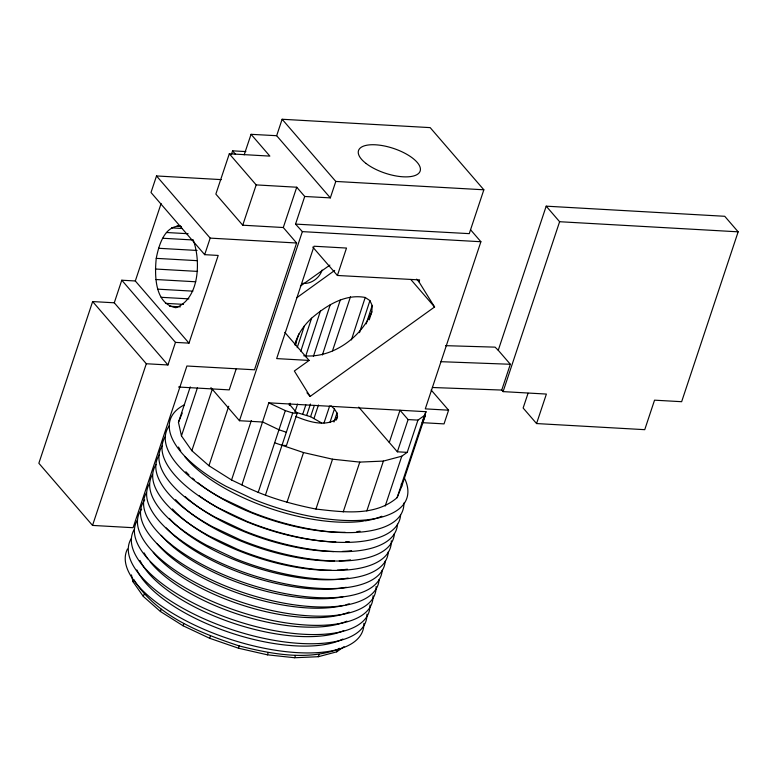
<?xml version="1.0" encoding="UTF-8"?>
<svg xmlns="http://www.w3.org/2000/svg" width="777" height="777" viewBox="0 0 777 777"><rect width="100%" height="100%" fill="white"/><g stroke="black" fill="none" stroke-linecap="round" stroke-linejoin="round"><path stroke-width="1.17" d="M369.23 319.833L371.833 311.849L372.183 305.516L369.92 300.602L365.209 297.465C344.988 293.589 326.321 305.682 311.577 318.201C303.904 325.417 297.552 334.168 294.901 344.493M193.22 239.986C200.855 260.392 199.747 298.708 175.884 307.721C154.623 303.914 154.516 275.272 156.245 258.362C158.741 245.581 164.365 225.34 180.653 226.126M295.513 345.561L295.979 341.181M422.338 422.669L425.99 411.703L268.803 402.826L241.89 484.916C265.161 496.736 290.443 503.962 315.948 509.061C342.832 512.072 374.902 516.822 397.115 497.649L401.728 486.285L425.398 415.151L422.338 422.669L444.036 423.892L448.591 410.188L431.138 389.996M322.387 354.992L340.248 300.087M351.408 339.908L365.209 297.465M359.498 332.643L369.92 300.602M366.21 323.873L372.183 305.516M295.173 345.299L298.922 333.838M300.816 351.175L311.577 318.201M305.526 356.711L320.445 310.965M313.384 356.478L330.225 304.788M297.202 347.669L304.419 325.806M258.168 492.511L285.324 410.596L268.803 402.826M114.277 302.797L121.785 280.215L175.466 342.385L167.949 364.967L114.277 302.797L92.638 301.573L38.85 463.257L92.531 525.417L133.1 527.709L186.898 366.006L254.497 369.794L296.61 243.007L283.294 227.525L242.735 225.204L215.851 194.095L229.312 153.788L269.872 156.109L251.058 134.324L244.172 154.846M92.531 525.417L146.309 363.743L92.638 301.573M231.459 154.273L232.605 150.835L245.872 151.583M241.89 484.916L231.556 479.992L208.935 465.724L191.841 450.689L181.449 435.887L178.457 422.348L190.248 386.888M282.129 119.26L335.8 181.439L330.332 197.882L276.661 135.703L282.129 119.26L430.167 127.622L483.848 189.792L469.259 233.644L295.542 224.106L304.72 196.474L296.736 187.228L256.177 184.897L229.312 153.788M344.036 646.658L336.713 651.835L318.317 656.711L294.697 657.74L267.453 654.836L238.461 648.203L209.673 638.286L183.061 625.767L160.441 611.509L143.347 596.464L132.954 581.672L133.702 579.399C156.682 616.093 199.874 632.886 239.209 645.93C271.027 653.933 305.536 660.625 337.461 649.572L339.296 648.271M181.449 435.887L197.426 387.84M143.347 596.464L144.104 594.201M191.841 450.689L212.393 388.908M236.101 369.192L229.225 389.879L178.496 387.024M160.441 611.509L161.189 609.236M208.935 465.724L228.72 406.235M286.334 432.245L278.933 429.759L262.772 422.028L239.452 420.716L302.35 231.624L295.542 224.106M183.061 625.767L183.809 623.504M231.556 479.992L251.34 420.503M209.673 638.286L210.421 636.023M289.335 405.429L290.093 403.176M306.964 392.783L310.13 396.435L434.576 306.993L418.968 281.837L419.609 279.905L337.403 275.476L346.503 248.057L314.044 246.231L276.661 358.595L309.12 360.431L284.8 332.362M265.433 495.085L292.715 413.043L297.173 413.296L286.451 445.542L281.993 445.289L274.631 442.793M297.572 404.098L294.939 411.995L310.586 416.715L321.697 422.989M302.826 413.927L305.827 404.895M306.701 415.326L310.46 404.04M310.586 416.715L314.335 405.439M332.498 350.845L350.485 296.765M313.957 418.541L318.463 405.002M238.461 648.203L239.209 645.93M286.946 502.418L303.535 452.564L332.537 459.197L359.78 462.101L383.391 461.082L401.787 456.196L407.216 452.36L417.948 420.114L424.427 415.54L425.99 411.703M324.009 422.97L329.642 406.041M329.914 422.542L334.421 409.003L330.895 405.73M333.974 422.008L336.985 412.985L334.421 409.003M336.392 419.978L337.519 416.589L336.985 412.985M267.453 654.836L268.211 652.573M315.948 509.061L332.537 459.197M294.697 657.74L295.454 655.477M343.191 511.965L359.78 462.101M407.216 452.36L397.358 451.806L389.287 442.482L400 410.237L408.1 419.57L417.948 420.114M318.317 656.711L319.065 654.448M366.812 510.936L383.391 461.082M336.713 651.835L337.461 649.572M385.198 506.06L401.787 456.196M470.59 229.798L480.895 241.734L425.291 408.867L448.591 410.188M397.115 497.649L424.427 415.54M536.557 423.562L546.386 394.065L503.088 391.618L501.748 390.064L510.334 364.267L498.251 350.272L546.192 206.167L724.737 216.288L738.15 231.828L681.643 401.699L654.545 400.174L644.745 429.671L536.557 423.562L523.135 408.022L528.049 393.269M503.088 391.618L559.615 221.717L546.192 206.167M221.338 179.623L156.517 175.952L151 192.502L204.681 254.662L218.201 255.439L188.996 343.133L175.466 342.385M188.996 343.133L135.315 280.973L161.111 203.525M204.681 254.662L210.188 238.121L156.517 175.952M242.735 225.204L256.177 184.897M283.294 227.525L296.736 187.228M397.358 451.806L408.1 419.57M371.833 311.849C361.218 337.577 332.032 358.576 303.739 355.759M178.457 422.348L182.236 413.053M337.519 416.589L335.994 419.57C323.795 426.913 307.847 421.377 295.61 416.414M296.503 297.931L334.693 270.435M309.12 360.431L294.347 370.998L310.13 396.435M300.378 286.111L329.885 265.103M445.493 345.658L495.066 347.144L498.251 350.272M440.986 361.693L510.334 364.267M432.4 387.5L501.748 390.064M251.058 134.324L276.661 135.703M304.72 196.474L330.332 197.882M121.785 280.215L135.315 280.973M335.8 181.439L483.848 189.792M559.615 221.717L738.15 231.828M302.35 231.624L480.895 241.734M171.562 227.884L182.41 228.496M166.414 232.498L188.121 233.722M210.188 238.121L296.61 243.007M162.723 238.257L192.871 239.967M158.489 248.271L197.076 250.456M156.245 258.362L197.251 260.674M155.381 269.017L197.581 271.406M155.944 279.526L195.746 281.779M157.916 289.17L192.89 291.152M161.14 297.3L188.879 298.863M165.423 303.341L183.508 304.361M169.512 306.235L180.371 306.847M146.309 363.743L167.949 364.967M177.03 225.922L181.381 226.583M285.324 410.596L292.715 413.043M281.993 445.289L303.535 452.564M235.557 154.448L232.605 150.835M312.772 247.086L337.403 275.476M416.627 279.128L418.968 281.837M410.829 279.506L434.576 306.993M358.721 407.109L389.287 442.482M289.122 403.972L297.173 413.296M210.917 387.665L239.452 420.716M401.233 484.032L401.728 486.285M131.459 574.902L132.954 581.672M363.869 623.309A124.65 50.107 18.4 0 1 233.644 640.365A124.65 50.107 18.4 0 1 127.477 549.018M342.88 639.024A116.657 46.892 18.4 0 1 230.021 632.624A116.657 46.892 18.4 0 1 136.859 569.929M381.808 516.249A116.657 46.892 18.4 0 1 364.724 520.94M363.422 521.134A116.657 46.892 18.4 0 1 184.994 456.886M180.711 450.913A116.657 46.892 18.4 0 1 178.516 447.037M404.662 478.574A124.65 50.107 18.4 0 1 254.458 499.679L226.029 486.315A124.65 50.107 18.4 0 1 184.537 404.739M322.086 270.066A15.773 11.995 -40.8 0 1 302.797 283.294M360.072 531.196A116.657 46.892 18.4 0 1 356.847 531.604M345.202 532.313A116.657 46.892 18.4 0 1 198.106 482.867M194.25 479.7A116.657 46.892 18.4 0 1 192.424 478.098M188.976 474.902A116.657 46.892 18.4 0 1 185.839 471.736M403.885 503.01A124.65 50.107 18.4 0 1 250.447 511.732L222.018 498.358A124.65 50.107 18.4 0 1 169.444 425.611M349.145 541.618A116.657 46.892 18.4 0 1 345.619 541.812M335.79 541.909A116.657 46.892 18.4 0 1 198.999 495.6M400.602 514.86A124.65 50.107 18.4 0 1 247.203 521.503L218.764 508.129A124.65 50.107 18.4 0 1 165.482 436.383M351.544 550.699A116.657 46.892 18.4 0 1 342.424 551.427M333.848 551.544A116.657 46.892 18.4 0 1 185.14 496.522M397.503 524.174A124.65 50.107 18.4 0 1 244.104 530.827L215.666 517.453A124.65 50.107 18.4 0 1 162.383 445.707M350.524 559.896A116.657 46.892 18.4 0 1 339.277 560.897M334.421 561.023A116.657 46.892 18.4 0 1 175.553 499.64M394.395 533.498A124.65 50.107 18.4 0 1 240.996 540.141L212.568 526.767A124.65 50.107 18.4 0 1 159.285 455.031M347.426 569.191A116.657 46.892 18.4 0 1 337.364 570.143M331.332 570.328A116.657 46.892 18.4 0 1 172.465 508.945M391.326 540.782A124.65 50.107 18.4 0 1 237.888 549.514L209.45 536.14A124.65 50.107 18.4 0 1 156.167 464.393M348.145 578.039A116.657 46.892 18.4 0 1 169.308 518.414M388.286 551.884A124.65 50.107 18.4 0 1 234.887 558.527L206.449 545.153A124.65 50.107 18.4 0 1 152.515 474.446M346.251 587.276A116.657 46.892 18.4 0 1 166.161 527.884M385.227 561.072A124.65 50.107 18.4 0 1 251.243 574.825A124.65 50.107 18.4 0 1 149.456 483.634M343.104 596.746A116.657 46.892 18.4 0 1 161.227 535.363M382.167 570.26A124.65 50.107 18.4 0 1 248.193 584.013A124.65 50.107 18.4 0 1 146.406 492.822M379.118 579.448A124.65 50.107 18.4 0 1 242.327 592.268A124.65 50.107 18.4 0 1 144.707 499.97M349.203 603.768A116.657 46.892 18.4 0 1 345.911 604.797M343.589 605.409A116.657 46.892 18.4 0 1 157.226 543.842M349.106 612.082A116.657 46.892 18.4 0 1 247.037 606.623A116.657 46.892 18.4 0 1 153.254 552.311M376.097 586.557A124.65 50.107 18.4 0 1 241.628 602.243A124.65 50.107 18.4 0 1 141.647 509.158M346.911 621.153A116.657 46.892 18.4 0 1 244.784 616.375A116.657 46.892 18.4 0 1 150.107 561.781M147.815 558.78A116.657 46.892 18.4 0 1 144.124 552.894M373.038 595.745A124.65 50.107 18.4 0 1 241.394 612.344A124.65 50.107 18.4 0 1 137.238 520.386M343.764 630.623A116.657 46.892 18.4 0 1 230.963 622.406A116.657 46.892 18.4 0 1 140.006 560.46M369.978 604.933A124.65 50.107 18.4 0 1 238.335 621.542A124.65 50.107 18.4 0 1 134.178 529.584M366.929 614.121A124.65 50.107 18.4 0 1 235.276 630.73A124.65 50.107 18.4 0 1 131.119 538.772M365.996 163.423A32.488 13.063 18.4 0 0 418.803 173.232A32.488 13.063 18.4 0 0 383.197 145.746A32.488 13.063 18.4 0 0 365.996 163.423"/></g></svg>
